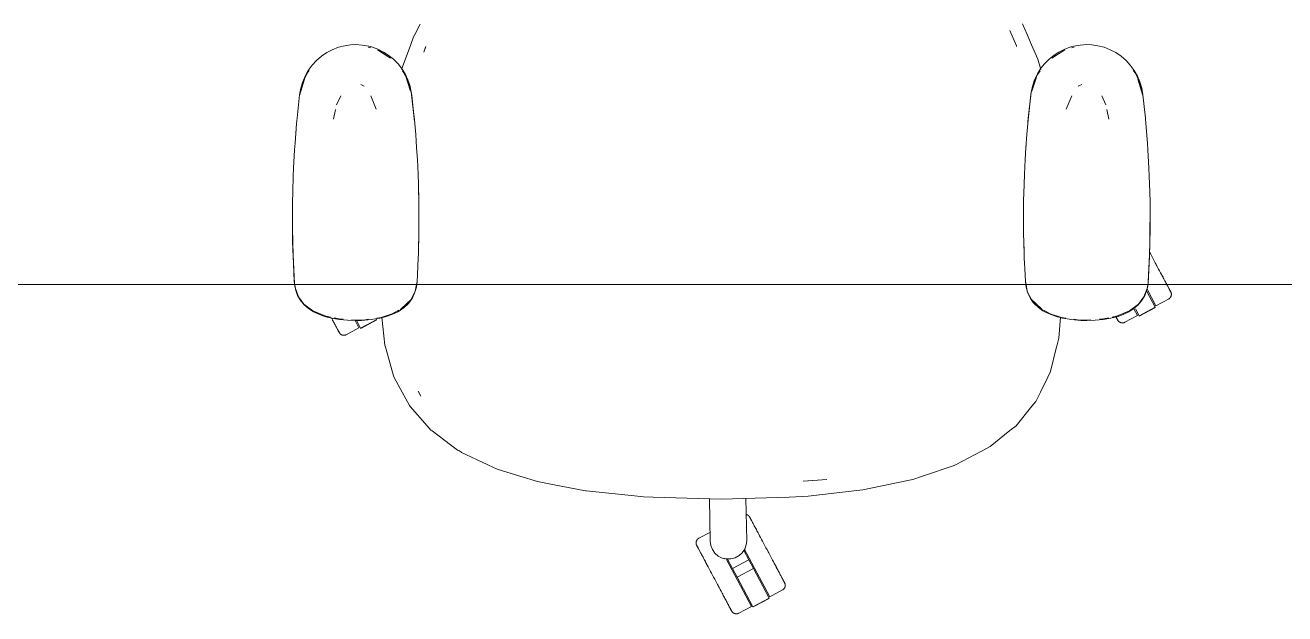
# Model space of a CAD drawing. Header units: millimetres. Extents: x 155927 to 326028, y -36033 to 97293.
# Drawn here: x 157403 to 158367, y 15777 to 16228 of the extents above; entities that cross this region are included whole.
import ezdxf

# ---------------------------------------------------------------- set-up
doc = ezdxf.new("R2010")
doc.units = ezdxf.units.MM
doc.header["$MEASUREMENT"] = 0
doc.layers.add('G-IMPT', color=8, linetype='CONTINUOUS', lineweight=9)
doc.layers.add('I-FURN', color=8, linetype='CONTINUOUS', lineweight=9)

msp = doc.modelspace()

# ---------------------------------------------------------------- linework, layer by layer
at = {"layer": 'G-IMPT'}
for p, q in [((157705.15, 16228.99), (157701, 16221.08)), ((158169.92, 16221.1), (158166.35, 16229.27)), ((157697.89, 16213.35), (157700.08, 16219.32)), ((157701, 16221.08), (157700.08, 16219.32)), ((158156.89, 16224.16), (158161.81, 16212.31)), ((158173.34, 16213.27), (158169.92, 16221.1)), ((157633.63, 16207.26), (157637.79, 16209.45)), ((157637.79, 16209.45), (157642.5, 16211.29)), ((157647.37, 16212.55), (157642.5, 16211.29)), ((157647.37, 16212.55), (157651.88, 16213.2)), ((157655.73, 16213.37), (157651.88, 16213.2)), ((157655.73, 16213.37), (157660.77, 16213.07)), ((157660.77, 16213.07), (157665.72, 16212.19)), ((157667.41, 16210.83), (157665.38, 16211.45)), ((157665.72, 16212.19), (157667.85, 16211.63)), ((157672.62, 16209.92), (157667.85, 16211.63)), ((157672.52, 16209.27), (157676.2, 16207.11)), ((157672.52, 16209.27), (157682.47, 16202.95)), ((157672.62, 16209.92), (157677.13, 16207.68)), ((157690.94, 16194.41), (157697.89, 16213.35)), ((157709.48, 16212.05), (157707.85, 16207.58)), ((157707.85, 16207.58), (157709.23, 16211.46)), ((157709.48, 16212.05), (157709.23, 16211.46)), ((158161.92, 16212.04), (158161.81, 16212.31)), ((158178.2, 16202.14), (158173.34, 16213.27)), ((158198.94, 16209.27), (158188.99, 16202.95)), ((158198.84, 16209.92), (158194.33, 16207.68)), ((158198.94, 16209.27), (158195.26, 16207.11)), ((158198.84, 16209.92), (158203.62, 16211.63)), ((158205.74, 16212.19), (158203.62, 16211.63)), ((158204.05, 16210.83), (158206.08, 16211.45)), ((158210.69, 16213.07), (158205.74, 16212.19)), ((158215.73, 16213.37), (158210.69, 16213.07)), ((158215.73, 16213.37), (158219.58, 16213.2)), ((158224.09, 16212.55), (158219.58, 16213.2)), ((158224.09, 16212.55), (158228.96, 16211.29)), ((158233.67, 16209.45), (158228.96, 16211.29)), ((158237.84, 16207.26), (158233.67, 16209.45)), ((157622.46, 16197.67), (157625.63, 16201.11)), ((157629.46, 16204.43), (157625.63, 16201.11)), ((157633.63, 16207.26), (157629.46, 16204.43)), ((157676.2, 16207.11), (157682.47, 16202.95)), ((157677.13, 16207.68), (157680.68, 16205.41)), ((157684.65, 16202.22), (157680.68, 16205.41)), ((157684.65, 16202.22), (157688.2, 16198.62)), ((157688.2, 16198.62), (157690.83, 16195.31)), ((158178.2, 16202.14), (158180.45, 16194.32)), ((158183.26, 16198.62), (158180.64, 16195.31)), ((158186.81, 16202.22), (158183.26, 16198.62)), ((158186.81, 16202.22), (158190.79, 16205.41)), ((158195.26, 16207.11), (158188.99, 16202.95)), ((158194.33, 16207.68), (158190.79, 16205.41)), ((158237.84, 16207.26), (158242, 16204.43)), ((158242, 16204.43), (158245.84, 16201.11)), ((158249.01, 16197.67), (158245.84, 16201.11)), ((157614.82, 16183.46), (157618.56, 16191.52)), ((157616.95, 16189.15), (157615.14, 16184.91)), ((157616.95, 16189.15), (157619.47, 16193.59)), ((157620.16, 16193.63), (157618.56, 16191.52)), ((157622.46, 16197.67), (157619.47, 16193.59)), ((157693.55, 16190.98), (157690.83, 16195.31)), ((157693.95, 16189.66), (157691.53, 16193.24)), ((157693.55, 16190.98), (157695.74, 16186.4)), ((157697.55, 16180.44), (157693.95, 16189.66)), ((157693.95, 16189.66), (157694.85, 16186.95)), ((157693.95, 16189.66), (157697.76, 16177.81)), ((158177.52, 16189.66), (158173.7, 16177.81)), ((158173.91, 16180.44), (158177.52, 16189.66)), ((158177.91, 16190.98), (158175.72, 16186.4)), ((158177.52, 16189.66), (158176.61, 16186.95)), ((158177.52, 16189.66), (158179.94, 16193.24)), ((158177.91, 16190.98), (158180.64, 16195.31)), ((158249.01, 16197.67), (158252, 16193.59)), ((158251.31, 16193.63), (158252.9, 16191.52)), ((158254.51, 16189.15), (158252, 16193.59)), ((158256.64, 16183.46), (158252.9, 16191.52)), ((158254.51, 16189.15), (158256.32, 16184.91)), ((157612.78, 16174.49), (157616.61, 16186.95)), ((157612.78, 16175), (157613.68, 16180.05)), ((157614.82, 16183.46), (157612.91, 16175.06)), ((157615.14, 16184.91), (157613.68, 16180.05)), ((157616.61, 16186.95), (157613.7, 16177.81)), ((157659.56, 16182.75), (157661.78, 16181.74)), ((157661.78, 16181.74), (157662.23, 16181.44)), ((157694.85, 16186.95), (157697.76, 16177.81)), ((157695.74, 16186.4), (157697.19, 16182.27)), ((157698.35, 16177.31), (157697.19, 16182.27)), ((157698.13, 16177.38), (157697.55, 16180.44)), ((158173.12, 16177.31), (158174.27, 16182.27)), ((158173.33, 16177.38), (158173.91, 16180.44)), ((158176.61, 16186.95), (158173.7, 16177.81)), ((158175.72, 16186.4), (158174.27, 16182.27)), ((158209.69, 16181.74), (158209.23, 16181.44)), ((158211.91, 16182.75), (158209.69, 16181.74)), ((158258.69, 16174.49), (158254.85, 16186.95)), ((158254.85, 16186.95), (158257.77, 16177.81)), ((158256.32, 16184.91), (158257.79, 16180.05)), ((158256.64, 16183.46), (158258.56, 16175.06)), ((158258.69, 16175), (158257.79, 16180.05)), ((157610.87, 16157.08), (157612.78, 16175)), ((157612.78, 16174.49), (157613.7, 16177.81)), ((157644.35, 16174.12), (157641.09, 16167.34)), ((157671.45, 16163.79), (157667.31, 16174.21)), ((157698.35, 16177.31), (157700.8, 16154.35)), ((157698.35, 16177.31), (157698.68, 16174.49)), ((157698.35, 16177.31), (157700.7, 16155.87)), ((157700.8, 16154.35), (157698.68, 16174.49)), ((158173.12, 16177.31), (158170.66, 16154.35)), ((158170.66, 16154.35), (158172.78, 16174.49)), ((158173.12, 16177.31), (158170.76, 16155.87)), ((158173.12, 16177.31), (158172.78, 16174.49)), ((158200.02, 16163.79), (158204.16, 16174.21)), ((158227.11, 16174.12), (158230.38, 16167.34)), ((158258.69, 16174.49), (158257.77, 16177.81)), ((158260.59, 16157.08), (158258.69, 16175)), ((157638.75, 16156.29), (157640.32, 16163.72)), ((158232.72, 16156.29), (158231.14, 16163.72)), ((157609.28, 16137.89), (157610.53, 16152.95)), ((157610.53, 16152.95), (157610.87, 16157.08)), ((157700.7, 16155.87), (157701.69, 16144.47)), ((158170.76, 16155.87), (158169.78, 16144.47)), ((158260.94, 16152.95), (158260.59, 16157.08)), ((158262.18, 16137.89), (158260.94, 16152.95)), ((157609.93, 16146.07), (157610.1, 16147.75)), ((157702.42, 16134.19), (157701.69, 16144.47)), ((158169.05, 16134.19), (158169.78, 16144.47)), ((158261.53, 16146.07), (158261.37, 16147.75)), ((157608.96, 16132.8), (157608.14, 16118.66)), ((157609.28, 16137.89), (157608.96, 16132.8)), ((157702.28, 16136.23), (157702.15, 16137.65)), ((157702.28, 16136.23), (157702.37, 16134.33)), ((157702.42, 16134.19), (157702.98, 16125.32)), ((158169.05, 16134.19), (158168.49, 16125.32)), ((158169.19, 16136.23), (158169.1, 16134.33)), ((158169.19, 16136.23), (158169.32, 16137.65)), ((158262.18, 16137.89), (158262.51, 16132.8)), ((158262.51, 16132.8), (158263.32, 16118.66)), ((157703.51, 16114.01), (157702.98, 16125.32)), ((158167.95, 16114.01), (158168.49, 16125.32)), ((157607.89, 16112.64), (157607.5, 16100.88)), ((157607.89, 16112.64), (157608.14, 16118.66)), ((157703.51, 16114.01), (157703.81, 16106.13)), ((158167.95, 16114.01), (158167.66, 16106.13)), ((158263.57, 16112.64), (158263.32, 16118.66)), ((158263.57, 16112.64), (158263.96, 16100.88)), ((157607.64, 16105.82), (157607.63, 16104.32)), ((157607.75, 16107.75), (157607.64, 16105.82)), ((157704.1, 16093.82), (157703.81, 16106.13)), ((157703.89, 16102.26), (157703.97, 16100.6)), ((158167.36, 16093.82), (158167.66, 16106.13)), ((158167.58, 16102.26), (158167.5, 16100.6)), ((158263.71, 16107.75), (158263.82, 16105.82)), ((158263.82, 16105.82), (158263.84, 16104.32)), ((157607.34, 16092.46), (157607.25, 16081.67)), ((157607.34, 16092.46), (157607.29, 16072.28)), ((157607.34, 16092.46), (157607.5, 16100.88)), ((157607.34, 16092.46), (157607.45, 16062.44)), ((157703.97, 16100.6), (157703.97, 16098.52)), ((157704.1, 16093.82), (157704.18, 16088.35)), ((158167.36, 16093.82), (158167.29, 16088.35)), ((158167.5, 16100.6), (158167.5, 16098.52)), ((158264.13, 16092.46), (158263.96, 16100.88)), ((158264.13, 16092.46), (158264.01, 16062.44)), ((158264.13, 16092.46), (158264.17, 16072.28)), ((158264.13, 16092.46), (158264.22, 16081.67)), ((157704.18, 16073.64), (157704.18, 16088.35)), ((158167.28, 16073.64), (158167.29, 16088.35)), ((157607.45, 16062.44), (157607.25, 16081.67)), ((157704.13, 16069.13), (157704.18, 16073.64)), ((158167.33, 16069.13), (158167.28, 16073.64)), ((158264.01, 16062.44), (158264.22, 16081.67)), ((157607.29, 16072.28), (157607.45, 16062.44)), ((157607.29, 16072.28), (157607.8, 16050.88)), ((157607.29, 16072.28), (157607.76, 16052.09)), ((157607.33, 16072.39), (157607.31, 16070.24)), ((157607.31, 16070.24), (157607.38, 16068.33)), ((157704.13, 16069.13), (157703.75, 16053.46)), ((158167.33, 16069.13), (158167.71, 16053.46)), ((158264.17, 16072.28), (158263.67, 16050.88)), ((158264.17, 16072.28), (158263.71, 16052.09)), ((158264.17, 16072.28), (158264.01, 16062.44)), ((158264.15, 16070.24), (158264.08, 16068.33)), ((158264.13, 16072.39), (158264.15, 16070.24)), ((157607.45, 16062.44), (157607.8, 16050.88)), ((157703.81, 16056.86), (157703.96, 16060.18)), ((157703.96, 16062.4), (157703.96, 16060.18)), ((158167.51, 16062.4), (158167.51, 16060.18)), ((158167.65, 16056.86), (158167.51, 16060.18)), ((158264.01, 16062.44), (158263.67, 16050.88)), ((157607.8, 16050.88), (157607.76, 16052.09)), ((157607.76, 16052.09), (157608.84, 16030.31)), ((157607.76, 16052.09), (157608.73, 16031.91)), ((157607.8, 16050.88), (157608.84, 16030.31)), ((157703.01, 16037.35), (157703.63, 16049.91)), ((157703.75, 16053.46), (157703.63, 16049.91)), ((158167.71, 16053.46), (158167.84, 16049.91)), ((158168.45, 16037.35), (158167.84, 16049.91)), ((158263.71, 16052.09), (158262.62, 16030.31)), ((158263.67, 16050.88), (158262.62, 16030.31)), ((158263.71, 16052.09), (158262.73, 16031.91)), ((158263.67, 16050.88), (158263.71, 16052.09)), ((157703.01, 16037.35), (157702.73, 16031.69)), ((158168.45, 16037.35), (158168.73, 16031.69)), ((157608.84, 16030.31), (157608.73, 16031.91)), ((157608.84, 16030.31), (157609.1, 16028.66)), ((157609.56, 16026.44), (157609.08, 16029.61)), ((157609.54, 16026.26), (157609.1, 16028.66)), ((157609.54, 16026.26), (157609.91, 16024.92)), ((157609.56, 16026.44), (157611.97, 16020.25)), ((157611.3, 16021.28), (157609.91, 16024.92)), ((157702.23, 16027.68), (157701.16, 16023.73)), ((157701.36, 16024.57), (157702.3, 16029.61)), ((157702.47, 16029.61), (157702.23, 16027.68)), ((157702.3, 16029.61), (157702.73, 16031.91)), ((157702.73, 16031.69), (157702.47, 16029.61)), ((158169.16, 16029.61), (158168.73, 16031.91)), ((158168.73, 16031.69), (158168.99, 16029.61)), ((158168.99, 16029.61), (158169.23, 16027.68)), ((158170.1, 16024.57), (158169.16, 16029.61)), ((158169.23, 16027.68), (158170.3, 16023.73)), ((158261.91, 16026.44), (158259.5, 16020.25)), ((158260.16, 16021.28), (158261.56, 16024.92)), ((158261.92, 16026.26), (158261.56, 16024.92)), ((158261.91, 16026.44), (158262.39, 16029.61)), ((158261.92, 16026.26), (158262.37, 16028.66)), ((158262.62, 16030.31), (158262.37, 16028.66)), ((158262.62, 16030.31), (158262.73, 16031.91)), ((157611.3, 16021.28), (157613.26, 16017.84)), ((157611.97, 16020.25), (157616.14, 16014.62)), ((157613.26, 16017.84), (157616.34, 16014.1)), ((157690.76, 16011.17), (157698.15, 16018.07)), ((157692.39, 16012.58), (157695.92, 16015.66)), ((157692.85, 16012.36), (157698.15, 16018.07)), ((157695.84, 16014.86), (157696.97, 16016.18)), ((157698.15, 16018.07), (157695.92, 16015.66)), ((157699.18, 16019.4), (157696.97, 16016.18)), ((157699.26, 16020.31), (157698.15, 16018.07)), ((157699.18, 16019.4), (157701.16, 16023.73)), ((157699.26, 16020.31), (157701.36, 16024.57)), ((158172.21, 16020.31), (158170.1, 16024.57)), ((158172.29, 16019.4), (158170.3, 16023.73)), ((158172.21, 16020.31), (158173.31, 16018.07)), ((158172.29, 16019.4), (158174.49, 16016.18)), ((158173.31, 16018.07), (158175.54, 16015.66)), ((158180.7, 16011.17), (158173.31, 16018.07)), ((158178.62, 16012.36), (158173.31, 16018.07)), ((158175.62, 16014.86), (158174.49, 16016.18)), ((158179.08, 16012.58), (158175.54, 16015.66)), ((158258.21, 16017.84), (158255.13, 16014.1)), ((158259.5, 16020.25), (158255.33, 16014.62)), ((158260.16, 16021.28), (158258.21, 16017.84)), ((157616.14, 16014.62), (157622.93, 16009.41)), ((157619.37, 16011.44), (157616.34, 16014.1)), ((157623.42, 16008.78), (157619.37, 16011.44)), ((157622.93, 16009.41), (157627.32, 16007.57)), ((157623.42, 16008.78), (157627.5, 16006.8)), ((157632.94, 16005.24), (157627.32, 16007.57)), ((157631.83, 16005.21), (157627.5, 16006.8)), ((157675.16, 16004.37), (157684.55, 16007.4)), ((157678.24, 16004.8), (157683.33, 16006.54)), ((157683.33, 16006.54), (157687.97, 16008.74)), ((157684.55, 16007.4), (157687, 16008.87)), ((157687.47, 16009.15), (157688.91, 16010.01)), ((157687.97, 16008.74), (157689.34, 16009.55)), ((157692.79, 16011.99), (157689.34, 16009.55)), ((157689.7, 16010.48), (157692.85, 16012.36)), ((157690.76, 16011.17), (157692.23, 16012.45)), ((157695.84, 16014.86), (157692.79, 16011.99)), ((158175.62, 16014.86), (158178.67, 16011.99)), ((158181.77, 16010.48), (158178.62, 16012.36)), ((158178.67, 16011.99), (158182.13, 16009.55)), ((158180.7, 16011.17), (158179.23, 16012.45)), ((158183.5, 16008.74), (158182.13, 16009.55)), ((158184, 16009.15), (158182.56, 16010.01)), ((158188.14, 16006.54), (158183.5, 16008.74)), ((158186.92, 16007.4), (158184.46, 16008.87)), ((158196.31, 16004.37), (158186.92, 16007.4)), ((158193.22, 16004.8), (158188.14, 16006.54)), ((158238.52, 16005.24), (158244.15, 16007.57)), ((158239.64, 16005.21), (158243.97, 16006.8)), ((158248.04, 16008.78), (158243.97, 16006.8)), ((158248.54, 16009.41), (158244.15, 16007.57)), ((158248.04, 16008.78), (158252.09, 16011.44)), ((158255.33, 16014.62), (158248.54, 16009.41)), ((158252.09, 16011.44), (158255.13, 16014.1)), ((157631.83, 16005.21), (157637.31, 16003.78)), ((157632.94, 16005.24), (157636.41, 16004.53)), ((157643.24, 16002.78), (157637.31, 16003.78)), ((157639.16, 16003.97), (157642.91, 16003.2)), ((157642.91, 16003.2), (157646.11, 16003)), ((157643.24, 16002.78), (157649.39, 16002.22)), ((157655.73, 16002.04), (157649.39, 16002.22)), ((157652.62, 16002.6), (157655.73, 16002.41)), ((157662.9, 16002.64), (157655.73, 16002.41)), ((157660.24, 16002.13), (157655.73, 16002.04)), ((157660.24, 16002.13), (157667.55, 16002.7)), ((157662.9, 16002.64), (157665.68, 16003.04)), ((157674.32, 16003.82), (157667.55, 16002.7)), ((157671.86, 16003.91), (157675.16, 16004.37)), ((157678.24, 16004.8), (157674.32, 16003.82)), ((157675.66, 16004.49), (157678.08, 15983.21)), ((158193.22, 16004.8), (158197.15, 16003.82)), ((158195.69, 16004.5), (158194.25, 15988.62)), ((158199.6, 16003.91), (158196.31, 16004.37)), ((158197.15, 16003.82), (158203.91, 16002.7)), ((158211.23, 16002.13), (158203.91, 16002.7)), ((158208.57, 16002.64), (158205.79, 16003.04)), ((158208.57, 16002.64), (158215.73, 16002.41)), ((158211.23, 16002.13), (158215.73, 16002.04)), ((158218.84, 16002.6), (158215.73, 16002.41)), ((158215.73, 16002.04), (158222.07, 16002.22)), ((158228.22, 16002.78), (158222.07, 16002.22)), ((158228.56, 16003.2), (158225.36, 16003)), ((158228.22, 16002.78), (158234.16, 16003.78)), ((158232.31, 16003.97), (158228.56, 16003.2)), ((158239.64, 16005.21), (158234.16, 16003.78)), ((158238.52, 16005.24), (158235.06, 16004.53)), ((158194.25, 15988.62), (158192.95, 15983.33)), ((157678.71, 15980.95), (157678.08, 15983.21)), ((157678.71, 15980.95), (157684.72, 15959.6)), ((158187.96, 15963.02), (158192.37, 15980.96)), ((158192.37, 15980.96), (158192.95, 15983.33)), ((157684.72, 15959.6), (157685.31, 15958.49)), ((157685.31, 15958.49), (157691.33, 15947.25)), ((158185.81, 15958.66), (158180.17, 15947.19)), ((158185.81, 15958.66), (158187.96, 15963.02)), ((157704.34, 15946.42), (157703.56, 15948.01)), ((157705.52, 15944.12), (157703.56, 15948.01)), ((157691.33, 15947.25), (157696.91, 15936.82)), ((157705.52, 15944.12), (157704.34, 15946.42)), ((158173.67, 15936.37), (158176.64, 15940.02)), ((158176.64, 15940.02), (158180.17, 15947.19)), ((157697.5, 15936.15), (157696.91, 15936.82)), ((157710.51, 15921.37), (157697.5, 15936.15)), ((158173.67, 15936.37), (158161.5, 15921.42)), ((157710.51, 15921.37), (157713.38, 15918.11)), ((158161.5, 15921.42), (158156.84, 15917.66)), ((157714.35, 15917.38), (157713.38, 15918.11)), ((157733.85, 15902.81), (157714.35, 15917.38)), ((158141.7, 15905.46), (158156.84, 15917.66)), ((157733.85, 15902.81), (157734.62, 15902.35)), ((157734.62, 15902.35), (157736.2, 15901.41)), ((157736.91, 15900.99), (157736.2, 15901.41)), ((157736.91, 15900.99), (157756.55, 15891.72)), ((158135.19, 15902.02), (158115.69, 15891.72)), ((158135.19, 15902.02), (158136.57, 15902.75)), ((158141.7, 15905.46), (158136.57, 15902.75)), ((157756.55, 15891.72), (157757.46, 15891.29)), ((157764.23, 15888.1), (157757.46, 15891.29)), ((158089.94, 15882.7), (158114.03, 15890.85)), ((158115.69, 15891.72), (158114.03, 15890.85)), ((157764.23, 15888.1), (157781.5, 15882.78)), ((157781.5, 15882.78), (157795.11, 15878.59)), ((157998.36, 15878.98), (158016.64, 15880.23)), ((158016.64, 15880.23), (158009.69, 15879.62)), ((158068.68, 15877.31), (158082.5, 15880.18)), ((158089.94, 15882.7), (158082.5, 15880.18)), ((157795.11, 15878.59), (157802.71, 15877.13)), ((157806.38, 15876.42), (157802.71, 15877.13)), ((157806.38, 15876.42), (157831.75, 15871.56)), ((157832.22, 15871.47), (157831.75, 15871.56)), ((157832.22, 15871.47), (157869.21, 15867.65)), ((157998.36, 15878.98), (158009.69, 15879.62)), ((158002.19, 15867.58), (158039.64, 15871.71)), ((158044.06, 15872.2), (158039.64, 15871.71)), ((158065, 15876.55), (158044.06, 15872.2)), ((158065, 15876.55), (158068.68, 15877.31)), ((157869.21, 15867.65), (157876.28, 15866.91)), ((157883.53, 15866.69), (157876.28, 15866.91)), ((157935.7, 15865.07), (157883.53, 15866.69)), ((157987.88, 15866.78), (157935.7, 15865.07)), ((157987.88, 15866.78), (157997.82, 15867.1)), ((158002.19, 15867.58), (157997.82, 15867.1))]:
    msp.add_line(p, q, dxfattribs=at)
at = {"layer": 'I-FURN'}
for p, q in [((158264.15, 16053.79), (158263.63, 16054.78)), ((158263.87, 16054.32), (158264.39, 16053.34)), ((158264.68, 16052.8), (158264.15, 16053.79)), ((158264.39, 16053.34), (158264.92, 16052.34)), ((158265.21, 16051.8), (158264.68, 16052.8)), ((158264.92, 16052.34), (158265.45, 16051.34)), ((158265.74, 16050.8), (158265.21, 16051.8)), ((158265.45, 16051.34), (158265.99, 16050.34)), ((158266.28, 16049.8), (158265.74, 16050.8)), ((158265.99, 16050.34), (158266.52, 16049.34)), ((158266.81, 16048.79), (158266.28, 16049.8)), ((158266.52, 16049.34), (158267.06, 16048.33)), ((158267.34, 16047.79), (158266.81, 16048.79)), ((158267.06, 16048.33), (158267.59, 16047.33)), ((158267.88, 16046.79), (158267.34, 16047.79)), ((158267.59, 16047.33), (158268.12, 16046.32)), ((158268.41, 16045.79), (158267.88, 16046.79)), ((158268.12, 16046.32), (158268.65, 16045.33)), ((158268.94, 16044.79), (158268.41, 16045.79)), ((158268.65, 16045.33), (158269.18, 16044.34)), ((158269.46, 16043.8), (158268.94, 16044.79)), ((158269.18, 16044.34), (158269.7, 16043.35)), ((158269.98, 16042.83), (158269.46, 16043.8)), ((158269.7, 16043.35), (158270.22, 16042.38)), ((158270.5, 16041.86), (158269.98, 16042.83)), ((158270.22, 16042.38), (158270.73, 16041.42)), ((158271.01, 16040.9), (158270.5, 16041.86)), ((158270.73, 16041.42), (158271.24, 16040.46)), ((158271.51, 16039.96), (158271.01, 16040.9)), ((158271.24, 16040.46), (158271.74, 16039.53)), ((158272, 16039.03), (158271.51, 16039.96)), ((158271.74, 16039.53), (158272.23, 16038.6)), ((158272.49, 16038.11), (158272, 16039.03)), ((158272.23, 16038.6), (158272.71, 16037.7)), ((158272.97, 16037.22), (158272.49, 16038.11)), ((158272.71, 16037.7), (158273.18, 16036.81)), ((158273.43, 16036.34), (158272.97, 16037.22)), ((158273.18, 16036.81), (158273.64, 16035.94)), ((158273.89, 16035.48), (158273.43, 16036.34)), ((158273.64, 16035.94), (158274.09, 16035.1)), ((158274.33, 16034.65), (158273.89, 16035.48)), ((158274.76, 16033.84), (158274.33, 16034.65)), ((158491.27, 16029.61), (156891.27, 16029.61)), ((156891.27, 16029.61), (158491.27, 16029.61)), ((158268.68, 16013.33), (158261.95, 16025.99)), ((158275.18, 16033.05), (158274.76, 16033.84)), ((158275.59, 16032.29), (158275.18, 16033.05)), ((158275.98, 16031.55), (158275.59, 16032.29)), ((158276.35, 16030.84), (158275.98, 16031.55)), ((158276.71, 16030.17), (158276.35, 16030.84)), ((158277.06, 16029.52), (158276.71, 16030.17)), ((158277.39, 16028.9), (158277.06, 16029.52)), ((158277.7, 16028.32), (158277.39, 16028.9)), ((158277.53, 16028.63), (158277.83, 16028.06)), ((158277.99, 16027.77), (158277.7, 16028.32)), ((158277.83, 16028.06), (158278.12, 16027.52)), ((158278.26, 16027.25), (158277.99, 16027.77)), ((158278.12, 16027.52), (158278.39, 16027.02)), ((158278.52, 16026.77), (158278.26, 16027.25)), ((158278.39, 16027.02), (158278.63, 16026.56)), ((158278.76, 16026.32), (158278.52, 16026.77)), ((158278.63, 16026.56), (158278.86, 16026.13)), ((158278.98, 16025.91), (158278.76, 16026.32)), ((158278.86, 16026.13), (158279.07, 16025.74)), ((158279.17, 16025.54), (158278.98, 16025.91)), ((158279.07, 16025.74), (158279.26, 16025.38)), ((158279.35, 16025.2), (158279.17, 16025.54)), ((158279.26, 16025.38), (158279.43, 16025.06)), ((158279.51, 16024.91), (158279.35, 16025.2)), ((158279.43, 16025.06), (158279.58, 16024.78)), ((158279.65, 16024.65), (158279.51, 16024.91)), ((158261.49, 16024.71), (158268.14, 16012.2)), ((158268.68, 16013.33), (158278.37, 16018.48)), ((158278.4, 16018.5), (158278.37, 16018.48)), ((158278.54, 16018.58), (158278.4, 16018.5)), ((158278.68, 16018.66), (158278.54, 16018.58)), ((158278.81, 16018.75), (158278.68, 16018.66)), ((158278.94, 16018.85), (158278.81, 16018.75)), ((158279.07, 16018.95), (158278.94, 16018.85)), ((158279.19, 16019.06), (158279.07, 16018.95)), ((158279.31, 16019.17), (158279.19, 16019.06)), ((158279.42, 16019.28), (158279.31, 16019.17)), ((158279.53, 16019.4), (158279.42, 16019.28)), ((158279.63, 16019.53), (158279.53, 16019.4)), ((158279.58, 16024.78), (158279.7, 16024.54)), ((158279.73, 16019.66), (158279.63, 16019.53)), ((158279.77, 16024.43), (158279.65, 16024.65)), ((158279.7, 16024.54), (158279.81, 16024.34)), ((158279.82, 16019.79), (158279.73, 16019.66)), ((158279.86, 16024.25), (158279.77, 16024.43)), ((158279.81, 16024.34), (158279.9, 16024.18)), ((158279.91, 16019.92), (158279.82, 16019.79)), ((158279.94, 16024.11), (158279.86, 16024.25)), ((158279.9, 16024.18), (158279.96, 16024.06)), ((158279.99, 16020.06), (158279.91, 16019.92)), ((158279.99, 16024.01), (158279.94, 16024.11)), ((158279.96, 16024.06), (158280.01, 16023.97)), ((158280.02, 16023.95), (158279.99, 16024.01)), ((158280.06, 16020.21), (158279.99, 16020.06)), ((158280.01, 16023.97), (158280.03, 16023.93)), ((158280.03, 16023.93), (158280.02, 16023.95)), ((158280.03, 16023.93), (158280.1, 16023.78)), ((158280.03, 16023.93), (158280.03, 16023.93)), ((158280.13, 16020.35), (158280.06, 16020.21)), ((158280.1, 16023.78), (158280.17, 16023.64)), ((158280.2, 16020.5), (158280.13, 16020.35)), ((158280.17, 16023.64), (158280.23, 16023.49)), ((158280.26, 16020.65), (158280.2, 16020.5)), ((158280.23, 16023.49), (158280.29, 16023.34)), ((158280.31, 16020.8), (158280.26, 16020.65)), ((158280.29, 16023.34), (158280.34, 16023.18)), ((158280.36, 16020.95), (158280.31, 16020.8)), ((158280.34, 16023.18), (158280.38, 16023.03)), ((158280.4, 16021.11), (158280.36, 16020.95)), ((158280.38, 16023.03), (158280.42, 16022.87)), ((158280.43, 16021.27), (158280.4, 16021.11)), ((158280.42, 16022.87), (158280.45, 16022.71)), ((158280.46, 16021.43), (158280.43, 16021.27)), ((158280.45, 16022.71), (158280.47, 16022.55)), ((158280.48, 16021.59), (158280.46, 16021.43)), ((158280.47, 16022.55), (158280.49, 16022.39)), ((158280.49, 16021.75), (158280.48, 16021.59)), ((158280.49, 16022.39), (158280.5, 16022.23)), ((158280.5, 16021.91), (158280.49, 16021.75)), ((158280.5, 16022.23), (158280.5, 16022.07)), ((158280.5, 16022.07), (158280.5, 16021.91)), ((158244.87, 16000.67), (158254.55, 16005.82)), ((158254.55, 16005.82), (158251.79, 16011.01)), ((158255.78, 16005.63), (158252.97, 16010.92)), ((158268.14, 16012.2), (158255.78, 16005.63)), ((158255.87, 16005.46), (158268.24, 16012.03)), ((157637.19, 16004), (157637.63, 16003.18)), ((157637.63, 16003.18), (157638.06, 16002.38)), ((157638.06, 16002.38), (157638.47, 16001.6)), ((157638.47, 16001.6), (157638.87, 16000.85)), ((157638.87, 16000.85), (157639.25, 16000.13)), ((157639.25, 16000.13), (157639.62, 15999.44)), ((157639.62, 15999.44), (157639.98, 15998.77)), ((157639.98, 15998.77), (157640.31, 15998.14)), ((157640.31, 15998.14), (157640.63, 15997.54)), ((157640.8, 15997.23), (157640.49, 15997.81)), ((157640.63, 15997.54), (157640.93, 15996.97)), ((157641.09, 15996.67), (157640.8, 15997.23)), ((157640.93, 15996.97), (157641.22, 15996.43)), ((157641.37, 15996.16), (157641.09, 15996.67)), ((157641.22, 15996.43), (157641.49, 15995.93)), ((157641.62, 15995.68), (157641.37, 15996.16)), ((157641.49, 15995.93), (157641.73, 15995.47)), ((157648.58, 15991.17), (157658.27, 15996.32)), ((157658.27, 15996.32), (157655.28, 16001.95)), ((157659.5, 15996.13), (157656.69, 16001.43)), ((157671.86, 16002.71), (157659.5, 15996.13)), ((157659.59, 15995.96), (157671.95, 16002.54)), ((157671.81, 16002.8), (157671.86, 16002.71)), ((158238.02, 16004.96), (158238.25, 16004.53)), ((158238.36, 16004.32), (158238.14, 16004.73)), ((158238.25, 16004.53), (158238.45, 16004.14)), ((158238.56, 16003.94), (158238.36, 16004.32)), ((158238.45, 16004.14), (158238.64, 16003.78)), ((158238.74, 16003.61), (158238.56, 16003.94)), ((158238.64, 16003.78), (158238.81, 16003.47)), ((158238.9, 16003.31), (158238.74, 16003.61)), ((158238.81, 16003.47), (158238.96, 16003.19)), ((158239.03, 16003.05), (158238.9, 16003.31)), ((158238.96, 16003.19), (158239.09, 16002.95)), ((158239.15, 16002.83), (158239.03, 16003.05)), ((158239.09, 16002.95), (158239.2, 16002.74)), ((158239.25, 16002.65), (158239.15, 16002.83)), ((158239.2, 16002.74), (158239.28, 16002.58)), ((158239.32, 16002.51), (158239.25, 16002.65)), ((158239.28, 16002.58), (158239.35, 16002.46)), ((158239.37, 16002.41), (158239.32, 16002.51)), ((158239.35, 16002.46), (158239.39, 16002.38)), ((158239.41, 16002.35), (158239.37, 16002.41)), ((158239.39, 16002.38), (158239.41, 16002.34)), ((158239.42, 16002.33), (158239.41, 16002.35)), ((158239.41, 16002.34), (158239.42, 16002.33)), ((158239.44, 16002.29), (158239.42, 16002.33)), ((158239.52, 16002.15), (158239.44, 16002.29)), ((158239.6, 16002.02), (158239.52, 16002.15)), ((158239.69, 16001.88), (158239.6, 16002.02)), ((158239.79, 16001.75), (158239.69, 16001.88)), ((158239.89, 16001.63), (158239.79, 16001.75)), ((158240, 16001.51), (158239.89, 16001.63)), ((158240.11, 16001.39), (158240, 16001.51)), ((158240.22, 16001.28), (158240.11, 16001.39)), ((158240.34, 16001.17), (158240.22, 16001.28)), ((158240.47, 16001.07), (158240.34, 16001.17)), ((158240.6, 16000.97), (158240.47, 16001.07)), ((158240.73, 16000.88), (158240.6, 16000.97)), ((158240.86, 16000.79), (158240.73, 16000.88)), ((158241, 16000.71), (158240.86, 16000.79)), ((158241.14, 16000.63), (158241, 16000.71)), ((158241.29, 16000.56), (158241.14, 16000.63)), ((158241.44, 16000.5), (158241.29, 16000.56)), ((158241.59, 16000.44), (158241.44, 16000.5)), ((158241.74, 16000.39), (158241.59, 16000.44)), ((158241.89, 16000.34), (158241.74, 16000.39)), ((158242.05, 16000.3), (158241.89, 16000.34)), ((158242.21, 16000.27), (158242.05, 16000.3)), ((158242.37, 16000.24), (158242.21, 16000.27)), ((158242.53, 16000.22), (158242.37, 16000.24)), ((158242.69, 16000.2), (158242.53, 16000.22)), ((158242.85, 16000.2), (158242.69, 16000.2)), ((158243.01, 16000.19), (158242.85, 16000.2)), ((158243.17, 16000.2), (158243.01, 16000.19)), ((158243.33, 16000.21), (158243.17, 16000.2)), ((158243.49, 16000.23), (158243.33, 16000.21)), ((158243.65, 16000.25), (158243.49, 16000.23)), ((158243.81, 16000.28), (158243.65, 16000.25)), ((158243.97, 16000.32), (158243.81, 16000.28)), ((158244.12, 16000.36), (158243.97, 16000.32)), ((158244.28, 16000.41), (158244.12, 16000.36)), ((158244.43, 16000.46), (158244.28, 16000.41)), ((158244.58, 16000.53), (158244.43, 16000.46)), ((158244.72, 16000.59), (158244.58, 16000.53)), ((158244.87, 16000.67), (158244.72, 16000.59)), ((157641.86, 15995.23), (157641.62, 15995.68)), ((157641.73, 15995.47), (157641.96, 15995.04)), ((157642.08, 15994.82), (157641.86, 15995.23)), ((157641.96, 15995.04), (157642.17, 15994.64)), ((157642.28, 15994.45), (157642.08, 15994.82)), ((157642.17, 15994.64), (157642.36, 15994.29)), ((157642.45, 15994.11), (157642.28, 15994.45)), ((157642.36, 15994.29), (157642.53, 15993.97)), ((157642.61, 15993.81), (157642.45, 15994.11)), ((157642.53, 15993.97), (157642.68, 15993.69)), ((157642.75, 15993.56), (157642.61, 15993.81)), ((157642.68, 15993.69), (157642.81, 15993.45)), ((157642.87, 15993.34), (157642.75, 15993.56)), ((157642.81, 15993.45), (157642.91, 15993.25)), ((157642.96, 15993.16), (157642.87, 15993.34)), ((157642.91, 15993.25), (157643, 15993.09)), ((157643.04, 15993.02), (157642.96, 15993.16)), ((157643, 15993.09), (157643.06, 15992.96)), ((157643.09, 15992.92), (157643.04, 15993.02)), ((157643.06, 15992.96), (157643.11, 15992.88)), ((157643.12, 15992.86), (157643.09, 15992.92)), ((157643.11, 15992.88), (157643.13, 15992.84)), ((157643.13, 15992.84), (157643.12, 15992.86)), ((157643.15, 15992.8), (157643.13, 15992.84)), ((157643.13, 15992.84), (157643.13, 15992.84)), ((157643.23, 15992.66), (157643.15, 15992.8)), ((157643.32, 15992.52), (157643.23, 15992.66)), ((157643.41, 15992.39), (157643.32, 15992.52)), ((157643.51, 15992.26), (157643.41, 15992.39)), ((157643.61, 15992.13), (157643.51, 15992.26)), ((157643.71, 15992.01), (157643.61, 15992.13)), ((157643.82, 15991.89), (157643.71, 15992.01)), ((157643.94, 15991.78), (157643.82, 15991.89)), ((157644.06, 15991.67), (157643.94, 15991.78)), ((157644.18, 15991.57), (157644.06, 15991.67)), ((157644.31, 15991.47), (157644.18, 15991.57)), ((157644.44, 15991.38), (157644.31, 15991.47)), ((157644.58, 15991.29), (157644.44, 15991.38)), ((157644.72, 15991.21), (157644.58, 15991.29)), ((157644.86, 15991.14), (157644.72, 15991.21)), ((157645.01, 15991.07), (157644.86, 15991.14)), ((157645.15, 15991), (157645.01, 15991.07)), ((157645.3, 15990.94), (157645.15, 15991)), ((157645.46, 15990.89), (157645.3, 15990.94)), ((157645.61, 15990.84), (157645.46, 15990.89)), ((157645.77, 15990.8), (157645.61, 15990.84)), ((157645.92, 15990.77), (157645.77, 15990.8)), ((157646.08, 15990.74), (157645.92, 15990.77)), ((157646.24, 15990.72), (157646.08, 15990.74)), ((157646.4, 15990.71), (157646.24, 15990.72)), ((157646.56, 15990.7), (157646.4, 15990.71)), ((157646.73, 15990.7), (157646.56, 15990.7)), ((157646.89, 15990.7), (157646.73, 15990.7)), ((157647.05, 15990.71), (157646.89, 15990.7)), ((157647.21, 15990.73), (157647.05, 15990.71)), ((157647.37, 15990.75), (157647.21, 15990.73)), ((157647.53, 15990.78), (157647.37, 15990.75)), ((157647.68, 15990.82), (157647.53, 15990.78)), ((157647.84, 15990.86), (157647.68, 15990.82)), ((157647.99, 15990.91), (157647.84, 15990.86)), ((157648.14, 15990.97), (157647.99, 15990.91)), ((157648.29, 15991.03), (157648.14, 15990.97)), ((157648.44, 15991.1), (157648.29, 15991.03)), ((157648.58, 15991.17), (157648.44, 15991.1)), ((157927.24, 15833.01), (157926.67, 15865.35)), ((157954.66, 15865.69), (157955.22, 15833.5)), ((157954.93, 15853.38), (157955.08, 15853.34)), ((157955.08, 15853.34), (157955.24, 15853.29)), ((157955.24, 15853.29), (157955.39, 15853.24)), ((157955.39, 15853.24), (157955.54, 15853.18)), ((157955.54, 15853.18), (157955.69, 15853.12)), ((157955.69, 15853.12), (157955.83, 15853.05)), ((157955.83, 15853.05), (157955.98, 15852.97)), ((157955.98, 15852.97), (157956.11, 15852.89)), ((157956.11, 15852.89), (157956.25, 15852.8)), ((157956.25, 15852.8), (157956.38, 15852.71)), ((157956.38, 15852.71), (157956.51, 15852.61)), ((157956.51, 15852.61), (157956.63, 15852.51)), ((157956.63, 15852.51), (157956.75, 15852.4)), ((157956.75, 15852.4), (157956.87, 15852.29)), ((157956.87, 15852.29), (157956.98, 15852.17)), ((157956.98, 15852.17), (157957.09, 15852.05)), ((157957.09, 15852.05), (157957.19, 15851.92)), ((157957.19, 15851.92), (157957.28, 15851.79)), ((157957.28, 15851.79), (157957.38, 15851.66)), ((157957.38, 15851.66), (157957.46, 15851.52)), ((157957.46, 15851.52), (157957.54, 15851.39)), ((157957.54, 15851.39), (157957.56, 15851.35)), ((157957.56, 15851.35), (157957.57, 15851.33)), ((157957.56, 15851.34), (157957.56, 15851.35)), ((157957.59, 15851.3), (157957.56, 15851.34)), ((157957.57, 15851.33), (157957.6, 15851.27)), ((157957.63, 15851.22), (157957.59, 15851.3)), ((157957.6, 15851.27), (157957.66, 15851.17)), ((157957.7, 15851.1), (157957.63, 15851.22)), ((157957.66, 15851.17), (157957.73, 15851.03)), ((157957.78, 15850.93), (157957.7, 15851.1)), ((157957.73, 15851.03), (157957.83, 15850.85)), ((157957.89, 15850.73), (157957.78, 15850.93)), ((157957.83, 15850.85), (157957.94, 15850.63)), ((157958.02, 15850.49), (157957.89, 15850.73)), ((157957.94, 15850.63), (157958.08, 15850.37)), ((157958.17, 15850.21), (157958.02, 15850.49)), ((157958.08, 15850.37), (157958.24, 15850.07)), ((157958.33, 15849.89), (157958.17, 15850.21)), ((157958.24, 15850.07), (157958.42, 15849.74)), ((157958.52, 15849.54), (157958.33, 15849.89)), ((157958.42, 15849.74), (157958.62, 15849.36)), ((157958.73, 15849.15), (157958.52, 15849.54)), ((157958.62, 15849.36), (157958.83, 15848.95)), ((157958.96, 15848.72), (157958.73, 15849.15)), ((157958.83, 15848.95), (157959.07, 15848.51)), ((157959.21, 15848.25), (157958.96, 15848.72)), ((157959.07, 15848.51), (157959.33, 15848.02)), ((157959.47, 15847.75), (157959.21, 15848.25)), ((157959.33, 15848.02), (157959.6, 15847.51)), ((157959.76, 15847.21), (157959.47, 15847.75)), ((157959.6, 15847.51), (157959.9, 15846.96)), ((157960.06, 15846.64), (157959.76, 15847.21)), ((157959.9, 15846.96), (157960.21, 15846.37)), ((157960.38, 15846.04), (157960.06, 15846.64)), ((157960.72, 15845.41), (157960.38, 15846.04)), ((157961.07, 15844.75), (157960.72, 15845.41)), ((157961.44, 15844.05), (157961.07, 15844.75)), ((157961.82, 15843.33), (157961.44, 15844.05)), ((157962.22, 15842.58), (157961.82, 15843.33)), ((157962.64, 15841.8), (157962.22, 15842.58)), ((157963.06, 15841), (157962.64, 15841.8)), ((157916.48, 15831.93), (157916.5, 15832.09)), ((157916.48, 15831.77), (157916.48, 15831.93)), ((157916.5, 15832.09), (157916.52, 15832.25)), ((157916.52, 15832.25), (157916.55, 15832.41)), ((157916.55, 15832.41), (157916.58, 15832.57)), ((157916.58, 15832.57), (157916.62, 15832.72)), ((157916.62, 15832.72), (157916.67, 15832.88)), ((157916.67, 15832.88), (157916.72, 15833.03)), ((157916.72, 15833.03), (157916.78, 15833.18)), ((157916.78, 15833.18), (157916.84, 15833.33)), ((157916.84, 15833.33), (157916.91, 15833.47)), ((157916.91, 15833.47), (157916.99, 15833.62)), ((157916.99, 15833.62), (157917.07, 15833.75)), ((157917.07, 15833.75), (157917.16, 15833.89)), ((157917.16, 15833.89), (157917.25, 15834.02)), ((157917.25, 15834.02), (157917.35, 15834.15)), ((157917.35, 15834.15), (157917.45, 15834.27)), ((157917.45, 15834.27), (157917.56, 15834.39)), ((157917.56, 15834.39), (157917.67, 15834.51)), ((157917.67, 15834.51), (157917.79, 15834.62)), ((157917.79, 15834.62), (157917.91, 15834.73)), ((157917.91, 15834.73), (157918.04, 15834.83)), ((157918.04, 15834.83), (157918.16, 15834.92)), ((157918.16, 15834.92), (157918.3, 15835.02)), ((157918.3, 15835.02), (157918.43, 15835.1)), ((157918.43, 15835.1), (157918.57, 15835.18)), ((157918.57, 15835.18), (157918.61, 15835.2)), ((157927.45, 15839.9), (157918.61, 15835.2)), ((157927.7, 15829.67), (157927.24, 15833.01)), ((157955.22, 15833.5), (157954.87, 15830.15)), ((157963.5, 15840.18), (157963.06, 15841)), ((157963.95, 15839.33), (157963.5, 15840.18)), ((157964.41, 15838.46), (157963.95, 15839.33)), ((157964.88, 15837.58), (157964.41, 15838.46)), ((157965.37, 15836.67), (157964.88, 15837.58)), ((157965.1, 15837.16), (157965.59, 15836.25)), ((157965.86, 15835.75), (157965.37, 15836.67)), ((157965.59, 15836.25), (157966.08, 15835.32)), ((157966.35, 15834.81), (157965.86, 15835.75)), ((157966.08, 15835.32), (157966.59, 15834.37)), ((157966.86, 15833.86), (157966.35, 15834.81)), ((157966.59, 15834.37), (157967.1, 15833.42)), ((157967.37, 15832.9), (157966.86, 15833.86)), ((157967.1, 15833.42), (157967.61, 15832.45)), ((157967.89, 15831.92), (157967.37, 15832.9)), ((157967.61, 15832.45), (157968.13, 15831.47)), ((157968.41, 15830.94), (157967.89, 15831.92)), ((157916.47, 15831.61), (157916.48, 15831.77)), ((157916.48, 15831.45), (157916.47, 15831.61)), ((157916.49, 15831.29), (157916.48, 15831.45)), ((157916.51, 15831.13), (157916.49, 15831.29)), ((157916.53, 15830.97), (157916.51, 15831.13)), ((157916.56, 15830.81), (157916.53, 15830.97)), ((157916.6, 15830.65), (157916.56, 15830.81)), ((157916.64, 15830.5), (157916.6, 15830.65)), ((157916.69, 15830.34), (157916.64, 15830.5)), ((157916.75, 15830.19), (157916.69, 15830.34)), ((157916.81, 15830.04), (157916.75, 15830.19)), ((157916.87, 15829.89), (157916.81, 15830.04)), ((157916.95, 15829.75), (157916.87, 15829.89)), ((157916.97, 15829.7), (157916.95, 15829.75)), ((157916.95, 15829.75), (157916.95, 15829.75)), ((157916.95, 15829.75), (157916.96, 15829.73)), ((157916.96, 15829.73), (157916.99, 15829.67)), ((157917.02, 15829.62), (157916.97, 15829.7)), ((157916.99, 15829.67), (157917.04, 15829.57)), ((157917.08, 15829.5), (157917.02, 15829.62)), ((157917.04, 15829.57), (157917.12, 15829.43)), ((157917.17, 15829.34), (157917.08, 15829.5)), ((157917.12, 15829.43), (157917.21, 15829.25)), ((157917.27, 15829.14), (157917.17, 15829.34)), ((157917.21, 15829.25), (157917.33, 15829.03)), ((157917.4, 15828.9), (157917.27, 15829.14)), ((157917.33, 15829.03), (157917.47, 15828.77)), ((157917.55, 15828.62), (157917.4, 15828.9)), ((157917.47, 15828.77), (157917.62, 15828.47)), ((157917.72, 15828.3), (157917.55, 15828.62)), ((157917.62, 15828.47), (157917.8, 15828.14)), ((157917.91, 15827.94), (157917.72, 15828.3)), ((157917.8, 15828.14), (157918, 15827.77)), ((157918.12, 15827.55), (157917.91, 15827.94)), ((157918, 15827.77), (157918.22, 15827.36)), ((157918.34, 15827.12), (157918.12, 15827.55)), ((157918.22, 15827.36), (157918.46, 15826.91)), ((157918.59, 15826.65), (157918.34, 15827.12)), ((157918.46, 15826.91), (157918.71, 15826.43)), ((157918.86, 15826.15), (157918.59, 15826.65)), ((157918.71, 15826.43), (157918.99, 15825.91)), ((157919.14, 15825.62), (157918.86, 15826.15)), ((157918.99, 15825.91), (157919.28, 15825.36)), ((157919.45, 15825.05), (157919.14, 15825.62)), ((157919.28, 15825.36), (157919.59, 15824.78)), ((157919.59, 15824.78), (157919.92, 15824.16)), ((157919.92, 15824.16), (157920.26, 15823.51)), ((157920.26, 15823.51), (157920.62, 15822.83)), ((157920.62, 15822.83), (157921, 15822.13)), ((157928.95, 15826.54), (157927.7, 15829.67)), ((157930.92, 15823.8), (157928.95, 15826.54)), ((157933.48, 15821.6), (157930.92, 15823.8)), ((157951.86, 15824.16), (157949.38, 15821.88)), ((157953.73, 15826.97), (157951.86, 15824.16)), ((157953, 15825.84), (157956.8, 15818.7)), ((157972.94, 15790.47), (157953.4, 15827.22)), ((157954.87, 15830.15), (157953.73, 15826.97)), ((157968.13, 15831.47), (157968.66, 15830.48)), ((157968.94, 15829.95), (157968.41, 15830.94)), ((157968.66, 15830.48), (157969.18, 15829.49)), ((157969.47, 15828.95), (157968.94, 15829.95)), ((157969.18, 15829.49), (157969.72, 15828.49)), ((157970, 15827.95), (157969.47, 15828.95)), ((157969.72, 15828.49), (157970.25, 15827.49)), ((157970.54, 15826.94), (157970, 15827.95)), ((157970.25, 15827.49), (157970.78, 15826.48)), ((157971.07, 15825.94), (157970.54, 15826.94)), ((157970.78, 15826.48), (157971.32, 15825.48)), ((157971.61, 15824.93), (157971.07, 15825.94)), ((157971.32, 15825.48), (157971.85, 15824.47)), ((157972.14, 15823.93), (157971.61, 15824.93)), ((157971.85, 15824.47), (157972.38, 15823.47)), ((157972.67, 15822.93), (157972.14, 15823.93)), ((157972.38, 15823.47), (157972.91, 15822.47)), ((157973.2, 15821.94), (157972.67, 15822.93)), ((157972.91, 15822.47), (157973.44, 15821.48)), ((157921, 15822.13), (157921.39, 15821.39)), ((157921.39, 15821.39), (157921.8, 15820.63)), ((157921.8, 15820.63), (157922.21, 15819.84)), ((157922.21, 15819.84), (157922.65, 15819.03)), ((157922.65, 15819.03), (157923.09, 15818.2)), ((157923.33, 15817.74), (157922.88, 15818.58)), ((157923.09, 15818.2), (157923.55, 15817.34)), ((157923.8, 15816.87), (157923.33, 15817.74)), ((157923.55, 15817.34), (157924.01, 15816.46)), ((157924.27, 15815.98), (157923.8, 15816.87)), ((157924.01, 15816.46), (157924.49, 15815.57)), ((157924.75, 15815.07), (157924.27, 15815.98)), ((157924.49, 15815.57), (157924.97, 15814.65)), ((157925.24, 15814.15), (157924.75, 15815.07)), ((157924.97, 15814.65), (157925.47, 15813.72)), ((157925.74, 15813.21), (157925.24, 15814.15)), ((157925.47, 15813.72), (157925.97, 15812.78)), ((157926.24, 15812.26), (157925.74, 15813.21)), ((157925.97, 15812.78), (157926.48, 15811.82)), ((157936.49, 15820.09), (157933.48, 15821.6)), ((157939.78, 15819.34), (157936.49, 15820.09)), ((157958.81, 15782.96), (157939.69, 15818.92)), ((157943.16, 15819.4), (157939.78, 15819.34)), ((157944.44, 15812.13), (157940.64, 15819.27)), ((157946.42, 15820.26), (157943.16, 15819.4)), ((157956.8, 15818.7), (157944.44, 15812.13)), ((157949.38, 15821.88), (157946.42, 15820.26)), ((157956.8, 15818.7), (157960.33, 15812.06)), ((157973.72, 15820.95), (157973.2, 15821.94)), ((157973.44, 15821.48), (157973.96, 15820.5)), ((157974.24, 15819.97), (157973.72, 15820.95)), ((157973.96, 15820.5), (157974.48, 15819.52)), ((157974.76, 15819), (157974.24, 15819.97)), ((157974.48, 15819.52), (157974.99, 15818.56)), ((157975.27, 15818.04), (157974.76, 15819)), ((157974.99, 15818.56), (157975.5, 15817.61)), ((157975.77, 15817.1), (157975.27, 15818.04)), ((157975.5, 15817.61), (157976, 15816.67)), ((157976.26, 15816.17), (157975.77, 15817.1)), ((157976, 15816.67), (157976.49, 15815.75)), ((157976.75, 15815.26), (157976.26, 15816.17)), ((157976.49, 15815.75), (157976.97, 15814.84)), ((157977.23, 15814.36), (157976.75, 15815.26)), ((157976.97, 15814.84), (157977.44, 15813.96)), ((157977.69, 15813.48), (157977.23, 15814.36)), ((157977.44, 15813.96), (157977.9, 15813.09)), ((157978.15, 15812.63), (157977.69, 15813.48)), ((157977.9, 15813.09), (157978.35, 15812.24)), ((157978.59, 15811.79), (157978.15, 15812.63)), ((157926.76, 15811.3), (157926.24, 15812.26)), ((157926.48, 15811.82), (157926.99, 15810.85)), ((157927.28, 15810.33), (157926.76, 15811.3)), ((157926.99, 15810.85), (157927.52, 15809.87)), ((157927.8, 15809.34), (157927.28, 15810.33)), ((157927.52, 15809.87), (157928.04, 15808.89)), ((157928.33, 15808.35), (157927.8, 15809.34)), ((157928.04, 15808.89), (157928.57, 15807.89)), ((157928.86, 15807.35), (157928.33, 15808.35)), ((157928.57, 15807.89), (157929.1, 15806.89)), ((157929.39, 15806.35), (157928.86, 15807.35)), ((157929.1, 15806.89), (157929.63, 15805.89)), ((157929.92, 15805.35), (157929.39, 15806.35)), ((157929.63, 15805.89), (157930.17, 15804.89)), ((157930.46, 15804.34), (157929.92, 15805.35)), ((157930.17, 15804.89), (157930.7, 15803.88)), ((157930.99, 15803.34), (157930.46, 15804.34)), ((157930.7, 15803.88), (157931.24, 15802.88)), ((157931.52, 15802.33), (157930.99, 15803.34)), ((157947.97, 15805.48), (157944.44, 15812.13)), ((157960.33, 15812.06), (157947.97, 15805.48)), ((157960.04, 15782.78), (157947.97, 15805.48)), ((157960.33, 15812.06), (157972.41, 15789.35)), ((157979.02, 15810.98), (157978.59, 15811.79)), ((157979.44, 15810.19), (157979.02, 15810.98)), ((157979.85, 15809.43), (157979.44, 15810.19)), ((157980.24, 15808.7), (157979.85, 15809.43)), ((157980.62, 15807.99), (157980.24, 15808.7)), ((157980.98, 15807.31), (157980.62, 15807.99)), ((157981.32, 15806.66), (157980.98, 15807.31)), ((157981.65, 15806.05), (157981.32, 15806.66)), ((157981.96, 15805.46), (157981.65, 15806.05)), ((157981.79, 15805.77), (157982.1, 15805.21)), ((157982.25, 15804.91), (157981.96, 15805.46)), ((157982.1, 15805.21), (157982.38, 15804.67)), ((157982.53, 15804.39), (157982.25, 15804.91)), ((157982.38, 15804.67), (157982.65, 15804.17)), ((157982.78, 15803.91), (157982.53, 15804.39)), ((157982.65, 15804.17), (157982.89, 15803.7)), ((157983.02, 15803.47), (157982.78, 15803.91)), ((157982.89, 15803.7), (157983.12, 15803.27)), ((157983.24, 15803.06), (157983.02, 15803.47)), ((157983.12, 15803.27), (157983.33, 15802.88)), ((157983.44, 15802.68), (157983.24, 15803.06)), ((157931.24, 15802.88), (157931.77, 15801.87)), ((157932.06, 15801.34), (157931.52, 15802.33)), ((157931.77, 15801.87), (157932.3, 15800.88)), ((157932.58, 15800.34), (157932.06, 15801.34)), ((157932.3, 15800.88), (157932.83, 15799.89)), ((157933.11, 15799.35), (157932.58, 15800.34)), ((157932.83, 15799.89), (157933.35, 15798.9)), ((157933.63, 15798.38), (157933.11, 15799.35)), ((157933.35, 15798.9), (157933.87, 15797.93)), ((157934.14, 15797.41), (157933.63, 15798.38)), ((157933.87, 15797.93), (157934.38, 15796.96)), ((157934.65, 15796.45), (157934.14, 15797.41)), ((157934.38, 15796.96), (157934.88, 15796.01)), ((157935.16, 15795.51), (157934.65, 15796.45)), ((157934.88, 15796.01), (157935.38, 15795.08)), ((157935.65, 15794.58), (157935.16, 15795.51)), ((157935.38, 15795.08), (157935.87, 15794.15)), ((157936.14, 15793.66), (157935.65, 15794.58)), ((157935.87, 15794.15), (157936.36, 15793.25)), ((157972.94, 15790.47), (157982.63, 15795.62)), ((157982.67, 15795.64), (157982.63, 15795.62)), ((157982.81, 15795.72), (157982.67, 15795.64)), ((157982.94, 15795.81), (157982.81, 15795.72)), ((157983.07, 15795.9), (157982.94, 15795.81)), ((157983.2, 15795.99), (157983.07, 15795.9)), ((157983.33, 15796.1), (157983.2, 15795.99)), ((157983.33, 15802.88), (157983.52, 15802.52)), ((157983.45, 15796.2), (157983.33, 15796.1)), ((157983.61, 15802.35), (157983.44, 15802.68)), ((157983.57, 15796.31), (157983.45, 15796.2)), ((157983.52, 15802.52), (157983.69, 15802.21)), ((157983.68, 15796.43), (157983.57, 15796.31)), ((157983.77, 15802.05), (157983.61, 15802.35)), ((157983.79, 15796.55), (157983.68, 15796.43)), ((157983.69, 15802.21), (157983.84, 15801.93)), ((157983.91, 15801.79), (157983.77, 15802.05)), ((157983.89, 15796.67), (157983.79, 15796.55)), ((157983.84, 15801.93), (157983.97, 15801.69)), ((157983.99, 15796.8), (157983.89, 15796.67)), ((157984.03, 15801.57), (157983.91, 15801.79)), ((157983.97, 15801.69), (157984.07, 15801.49)), ((157984.08, 15796.93), (157983.99, 15796.8)), ((157984.12, 15801.39), (157984.03, 15801.57)), ((157984.07, 15801.49), (157984.16, 15801.32)), ((157984.17, 15797.07), (157984.08, 15796.93)), ((157984.2, 15801.25), (157984.12, 15801.39)), ((157984.16, 15801.32), (157984.22, 15801.2)), ((157984.25, 15797.21), (157984.17, 15797.07)), ((157984.25, 15801.15), (157984.2, 15801.25)), ((157984.22, 15801.2), (157984.27, 15801.12)), ((157984.28, 15801.09), (157984.25, 15801.15)), ((157984.33, 15797.35), (157984.25, 15797.21)), ((157984.27, 15801.12), (157984.29, 15801.08)), ((157984.29, 15801.07), (157984.28, 15801.09)), ((157984.29, 15801.08), (157984.29, 15801.07)), ((157984.29, 15801.07), (157984.37, 15800.93)), ((157984.4, 15797.5), (157984.33, 15797.35)), ((157984.37, 15800.93), (157984.43, 15800.78)), ((157984.46, 15797.64), (157984.4, 15797.5)), ((157984.43, 15800.78), (157984.49, 15800.63)), ((157984.52, 15797.79), (157984.46, 15797.64)), ((157984.49, 15800.63), (157984.55, 15800.48)), ((157984.57, 15797.95), (157984.52, 15797.79)), ((157984.55, 15800.48), (157984.6, 15800.33)), ((157984.62, 15798.1), (157984.57, 15797.95)), ((157984.6, 15800.33), (157984.64, 15800.17)), ((157984.66, 15798.26), (157984.62, 15798.1)), ((157984.64, 15800.17), (157984.68, 15800.02)), ((157984.69, 15798.41), (157984.66, 15798.26)), ((157984.68, 15800.02), (157984.71, 15799.86)), ((157984.72, 15798.57), (157984.69, 15798.41)), ((157984.71, 15799.86), (157984.73, 15799.7)), ((157984.74, 15798.73), (157984.72, 15798.57)), ((157984.73, 15799.7), (157984.75, 15799.54)), ((157984.75, 15798.89), (157984.74, 15798.73)), ((157984.75, 15799.54), (157984.76, 15799.38)), ((157984.76, 15799.05), (157984.75, 15798.89)), ((157984.76, 15799.38), (157984.76, 15799.22)), ((157984.76, 15799.22), (157984.76, 15799.05)), ((157936.36, 15793.25), (157936.83, 15792.36)), ((157936.83, 15792.36), (157937.29, 15791.49)), ((157937.29, 15791.49), (157937.74, 15790.65)), ((157937.74, 15790.65), (157938.18, 15789.82)), ((157938.18, 15789.82), (157938.6, 15789.02)), ((157938.6, 15789.02), (157939.02, 15788.24)), ((157939.02, 15788.24), (157939.41, 15787.49)), ((157939.41, 15787.49), (157939.8, 15786.77)), ((157939.8, 15786.77), (157940.17, 15786.08)), ((157940.17, 15786.08), (157940.52, 15785.41)), ((157940.52, 15785.41), (157940.86, 15784.78)), ((157940.86, 15784.78), (157941.18, 15784.18)), ((157941.34, 15783.87), (157941.03, 15784.45)), ((157941.18, 15784.18), (157941.48, 15783.61)), ((157941.64, 15783.32), (157941.34, 15783.87)), ((157972.41, 15789.35), (157960.04, 15782.78)), ((157960.14, 15782.6), (157972.5, 15789.18)), ((157941.48, 15783.61), (157941.76, 15783.07)), ((157941.91, 15782.8), (157941.64, 15783.32)), ((157941.76, 15783.07), (157942.03, 15782.57)), ((157942.17, 15782.32), (157941.91, 15782.8)), ((157942.03, 15782.57), (157942.28, 15782.11)), ((157942.4, 15781.87), (157942.17, 15782.32)), ((157942.28, 15782.11), (157942.51, 15781.68)), ((157942.62, 15781.46), (157942.4, 15781.87)), ((157942.51, 15781.68), (157942.72, 15781.28)), ((157942.82, 15781.09), (157942.62, 15781.46)), ((157942.72, 15781.28), (157942.91, 15780.93)), ((157943, 15780.75), (157942.82, 15781.09)), ((157942.91, 15780.93), (157943.07, 15780.61)), ((157943.16, 15780.46), (157943, 15780.75)), ((157943.07, 15780.61), (157943.22, 15780.33)), ((157943.29, 15780.2), (157943.16, 15780.46)), ((157943.22, 15780.33), (157943.35, 15780.09)), ((157943.41, 15779.98), (157943.29, 15780.2)), ((157943.35, 15780.09), (157943.46, 15779.89)), ((157943.51, 15779.8), (157943.41, 15779.98)), ((157943.46, 15779.89), (157943.54, 15779.73)), ((157943.58, 15779.66), (157943.51, 15779.8)), ((157943.54, 15779.73), (157943.61, 15779.61)), ((157943.63, 15779.56), (157943.58, 15779.66)), ((157943.61, 15779.61), (157943.65, 15779.52)), ((157943.67, 15779.5), (157943.63, 15779.56)), ((157943.65, 15779.52), (157943.67, 15779.48)), ((157943.68, 15779.48), (157943.67, 15779.5)), ((157943.67, 15779.48), (157943.68, 15779.48)), ((157943.7, 15779.44), (157943.68, 15779.48)), ((157943.78, 15779.3), (157943.7, 15779.44)), ((157943.86, 15779.16), (157943.78, 15779.3)), ((157943.95, 15779.03), (157943.86, 15779.16)), ((157944.05, 15778.9), (157943.95, 15779.03)), ((157944.15, 15778.77), (157944.05, 15778.9)), ((157944.26, 15778.65), (157944.15, 15778.77)), ((157944.37, 15778.54), (157944.26, 15778.65)), ((157944.49, 15778.42), (157944.37, 15778.54)), ((157944.61, 15778.32), (157944.49, 15778.42)), ((157944.73, 15778.21), (157944.61, 15778.32)), ((157944.86, 15778.12), (157944.73, 15778.21)), ((157944.99, 15778.02), (157944.86, 15778.12)), ((157945.13, 15777.94), (157944.99, 15778.02)), ((157945.26, 15777.85), (157945.13, 15777.94)), ((157945.41, 15777.78), (157945.26, 15777.85)), ((157945.55, 15777.71), (157945.41, 15777.78)), ((157945.7, 15777.64), (157945.55, 15777.71)), ((157945.85, 15777.58), (157945.7, 15777.64)), ((157946, 15777.53), (157945.85, 15777.58)), ((157946.16, 15777.49), (157946, 15777.53)), ((157946.31, 15777.45), (157946.16, 15777.49)), ((157946.47, 15777.41), (157946.31, 15777.45)), ((157946.63, 15777.38), (157946.47, 15777.41)), ((157946.79, 15777.36), (157946.63, 15777.38)), ((157946.95, 15777.35), (157946.79, 15777.36)), ((157947.11, 15777.34), (157946.95, 15777.35)), ((157947.27, 15777.34), (157947.11, 15777.34)), ((157947.43, 15777.34), (157947.27, 15777.34)), ((157947.59, 15777.35), (157947.43, 15777.34)), ((157947.75, 15777.37), (157947.59, 15777.35)), ((157947.91, 15777.4), (157947.75, 15777.37)), ((157948.07, 15777.43), (157947.91, 15777.4)), ((157948.23, 15777.46), (157948.07, 15777.43)), ((157948.38, 15777.51), (157948.23, 15777.46)), ((157948.54, 15777.55), (157948.38, 15777.51)), ((157948.69, 15777.61), (157948.54, 15777.55)), ((157948.84, 15777.67), (157948.69, 15777.61)), ((157948.98, 15777.74), (157948.84, 15777.67)), ((157949.13, 15777.81), (157948.98, 15777.74)), ((157949.13, 15777.81), (157958.81, 15782.96))]:
    msp.add_line(p, q, dxfattribs=at)
msp.add_arc((157941.23, 15833.07), 13.81, 252.66397, 257.65266, dxfattribs=at)
msp.add_open_spline([(157938.87, 15819.46), (157938.43, 15819.54), (157938.01, 15819.64), (157937.59, 15819.75)], degree=3, dxfattribs=at)

doc.saveas('drawing.dxf')
